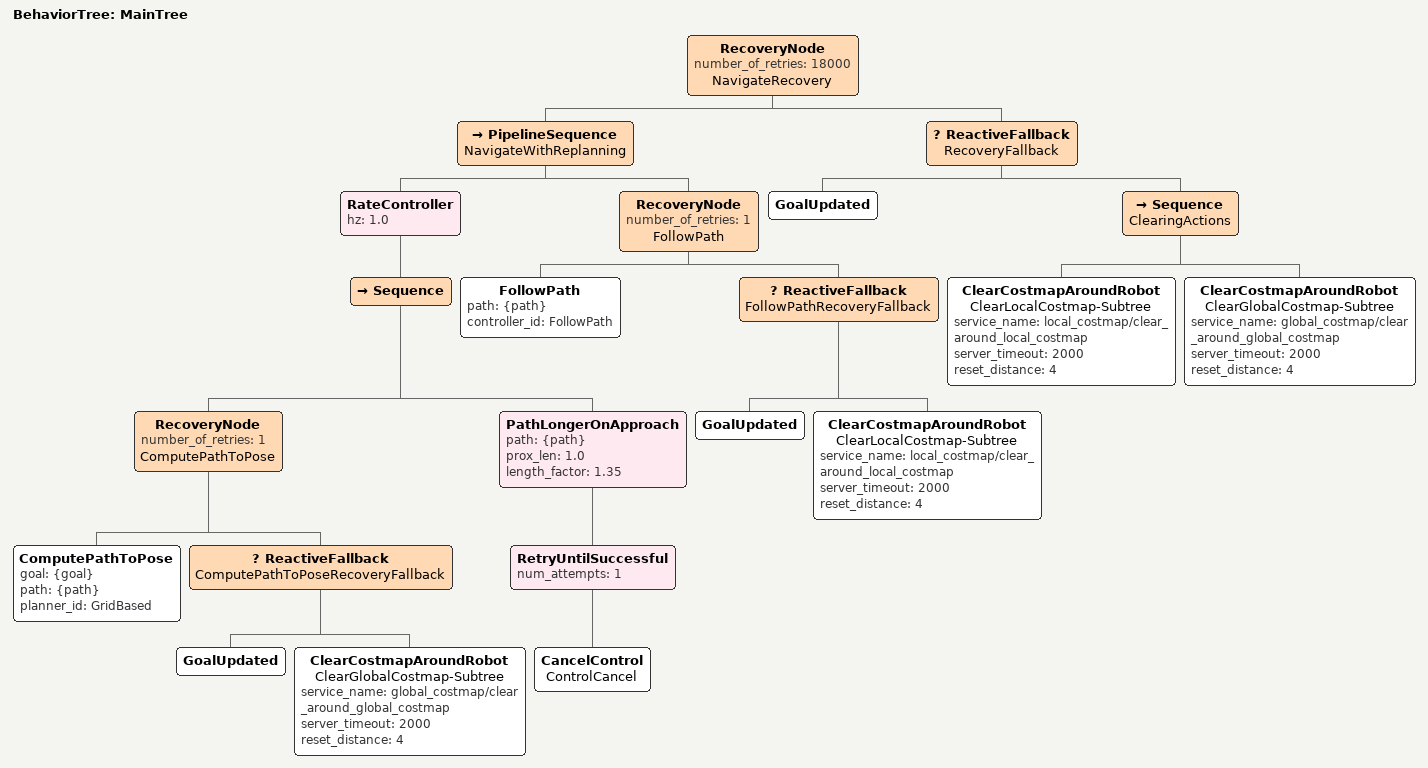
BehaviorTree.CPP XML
<root main_tree_to_execute="MainTree">
  <BehaviorTree ID="MainTree">
    <RecoveryNode number_of_retries="18000" name="NavigateRecovery">
      <PipelineSequence name="NavigateWithReplanning">
        <RateController hz="1.0">
          <Sequence>
            <RecoveryNode number_of_retries="1" name="ComputePathToPose">
              <ComputePathToPose goal="{goal}" path="{path}" planner_id="GridBased"/>
              <ReactiveFallback name="ComputePathToPoseRecoveryFallback">
                <GoalUpdated/>
                <ClearCostmapAroundRobot name="ClearGlobalCostmap-Subtree" service_name="global_costmap/clear_around_global_costmap" server_timeout="2000" reset_distance="4"/>
              </ReactiveFallback>
            </RecoveryNode>
            <PathLongerOnApproach path="{path}" prox_len="1.0" length_factor="1.35">
              <RetryUntilSuccessful num_attempts="1">
                <CancelControl name="ControlCancel"/>
              </RetryUntilSuccessful>
            </PathLongerOnApproach>
          </Sequence>
        </RateController>
        <RecoveryNode number_of_retries="1" name="FollowPath">
          <FollowPath path="{path}" controller_id="FollowPath"/>
          <ReactiveFallback name="FollowPathRecoveryFallback">
            <GoalUpdated/>
            <ClearCostmapAroundRobot name="ClearLocalCostmap-Subtree" service_name="local_costmap/clear_around_local_costmap" server_timeout="2000" reset_distance="4"/>
          </ReactiveFallback>
        </RecoveryNode>
      </PipelineSequence>
      <ReactiveFallback name="RecoveryFallback">
        <GoalUpdated/>
        <Sequence name="ClearingActions">
          <ClearCostmapAroundRobot name="ClearLocalCostmap-Subtree" service_name="local_costmap/clear_around_local_costmap"  server_timeout="2000" reset_distance="4"/>
          <ClearCostmapAroundRobot name="ClearGlobalCostmap-Subtree" service_name="global_costmap/clear_around_global_costmap" server_timeout="2000" reset_distance="4"/>
        </Sequence>
      </ReactiveFallback>
    </RecoveryNode>
  </BehaviorTree>
</root>
